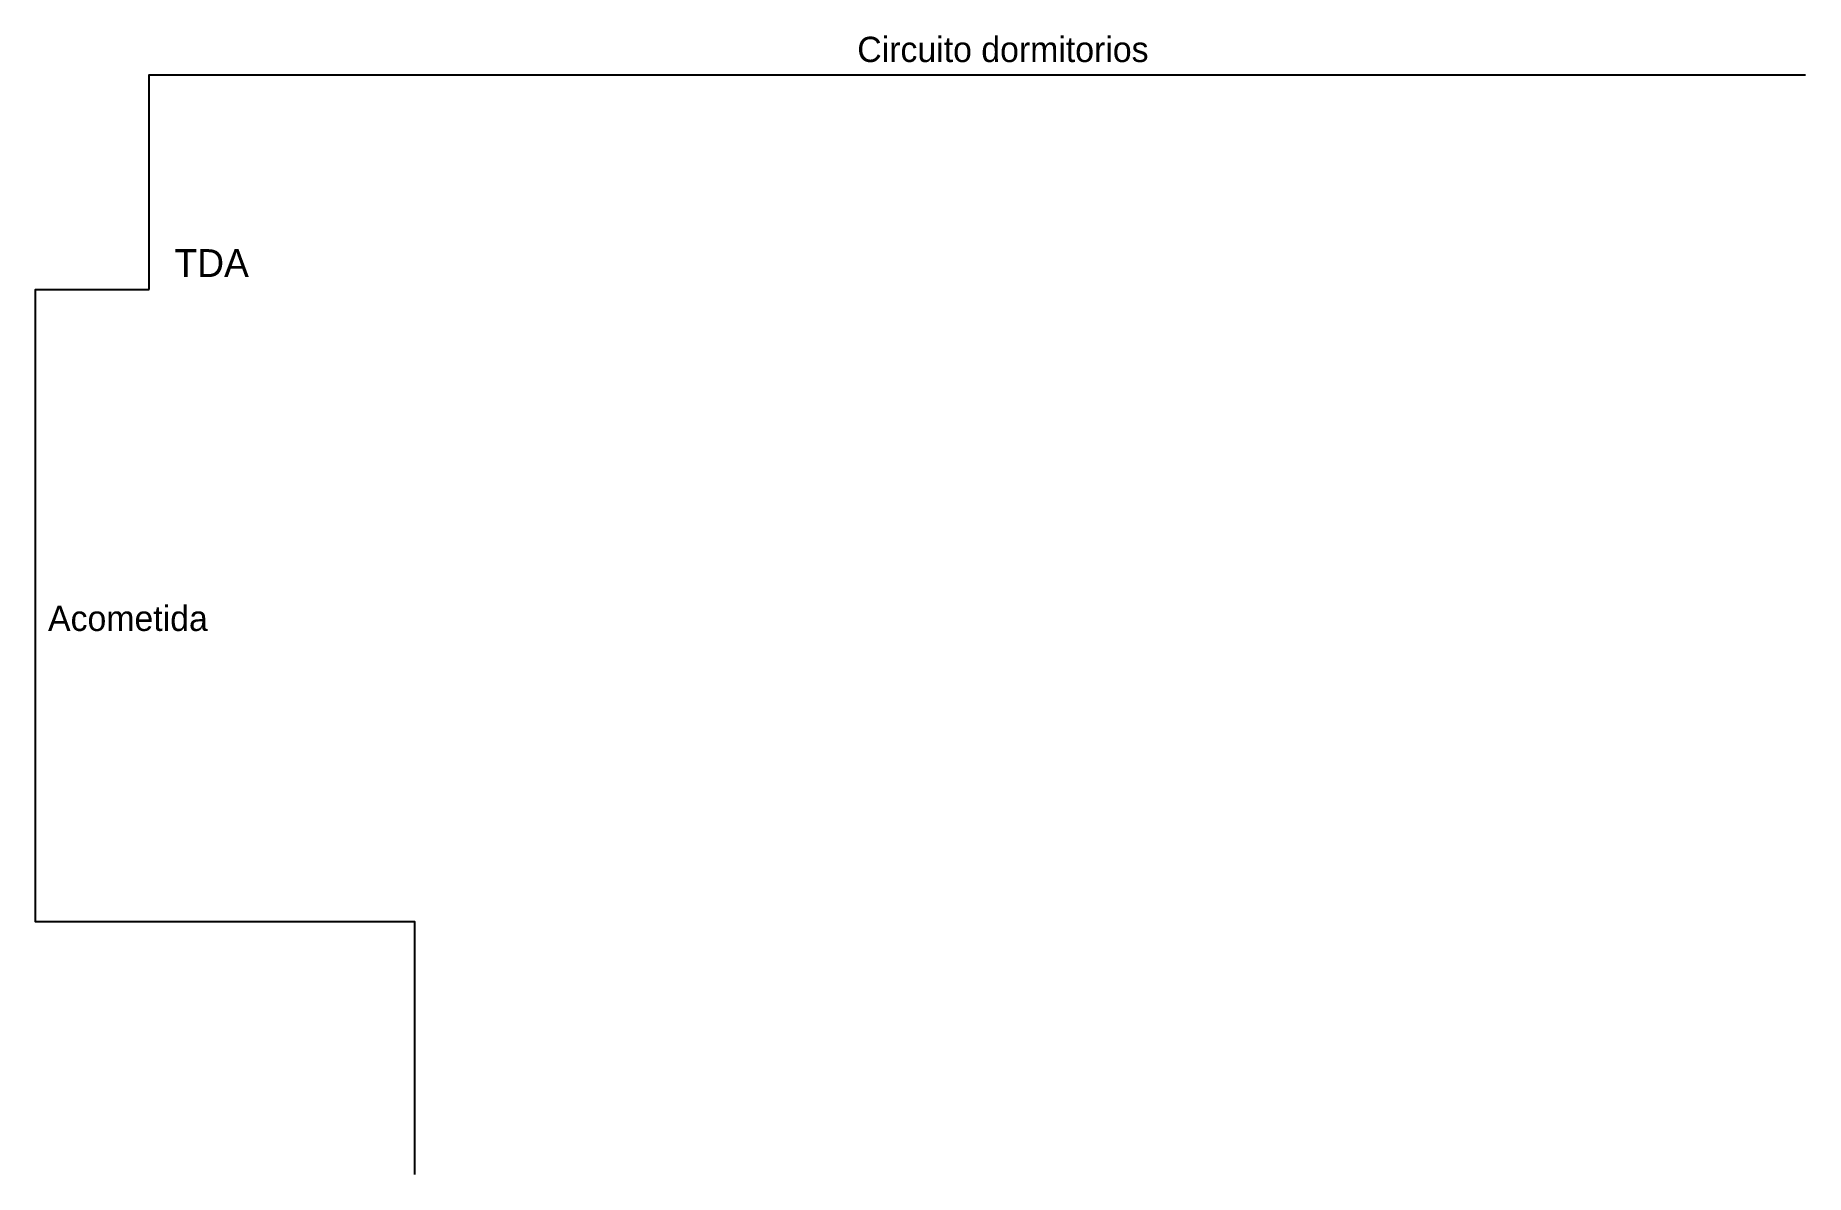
# Model space of a CAD drawing. Header units: millimetres. Extents: x 1500 to 15500, y -500 to 8511.
import ezdxf

# ---------------------------------------------------------------- set-up
doc = ezdxf.new("R2010")
doc.units = ezdxf.units.MM
doc.layers.add('ELEC-ALIMENTADORES', color=30, linetype='CONTINUOUS')
doc.layers.add('ELEC-TABLEROS', color=30, linetype='CONTINUOUS')

msp = doc.modelspace()

# ---------------------------------------------------------------- linework, layer by layer
at = {"layer": 'ELEC-ALIMENTADORES'}
for points in [[(2400, 6500), (2400, 8200), (15500, 8200)], [(4500, -500), (4500, 1500), (1500, 1500), (1500, 6500), (2400, 6500)]]:
    msp.add_lwpolyline(points, dxfattribs=at)

# ---------------------------------------------------------------- texts
for s, p in [('Circuito dormitorios', (8000, 8300)), ('Acometida', (1600, 3800))]:
    msp.add_text(s, height=200, dxfattribs=at).set_placement(p)
at = {"layer": 'ELEC-TABLEROS'}
msp.add_text('TDA', height=220, dxfattribs=at).set_placement((2600, 6600))

doc.saveas('drawing.dxf')
